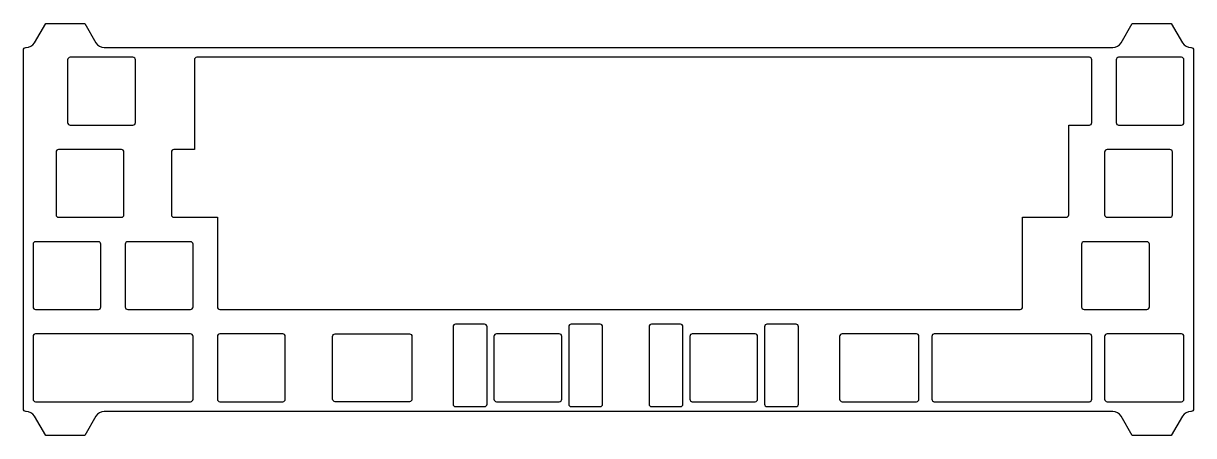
# Model space of a CAD drawing. Header units: millimetres. Extents: x -28 to 214, y 50 to 135.
import ezdxf

# ---------------------------------------------------------------- set-up
doc = ezdxf.new("R2010")
doc.units = ezdxf.units.MM
doc.layers.get('0').update_dxf_attribs({"linetype": 'CONTINUOUS'})

msp = doc.modelspace()

# ---------------------------------------------------------------- linework, layer by layer
for points in [[(208.92, 135.35), (211.23, 131.35, 0.267949), (212.96, 130.35), (213.02, 130.35, -0.414214), (213.53, 129.85), (213.53, 55.7, -0.414214), (213.02, 55.2), (212.96, 55.2, 0.267949), (211.23, 54.2), (208.92, 50.2), (200.85, 50.2), (198.54, 54.2, 0.267949), (196.8, 55.2), (-11.59, 55.2, 0.267949), (-13.32, 54.2), (-15.63, 50.2), (-23.7, 50.2), (-26.01, 54.2, 0.267949), (-27.75, 55.2), (-27.81, 55.2, -0.414214), (-28.31, 55.7), (-28.31, 129.85, -0.414214), (-27.81, 130.35), (-27.75, 130.35, 0.267949), (-26.01, 131.35), (-23.7, 135.35), (-15.63, 135.35), (-13.32, 131.35, 0.267949), (-11.59, 130.35), (196.8, 130.35, 0.267949), (198.54, 131.35), (200.85, 135.35)], [(-5.67, 128.35), (-18.67, 128.35, 0.414214), (-19.17, 127.85), (-19.17, 114.85, 0.414214), (-18.67, 114.35), (-5.67, 114.35, 0.414214), (-5.17, 114.85), (-5.17, 127.85, 0.414214)], [(12.29, 76.25), (177.69, 76.25, 0.414214), (178.19, 76.75), (178.19, 95.3), (187.21, 95.3, 0.414214), (187.71, 95.8), (187.71, 114.35), (191.98, 114.35, 0.414214), (192.48, 114.85), (192.48, 127.85, 0.414214), (191.98, 128.35), (7.52, 128.35, 0.414214), (7.02, 127.85), (7.02, 109.3), (2.76, 109.3, 0.414214), (2.26, 108.8), (2.26, 95.8, 0.414214), (2.76, 95.3), (11.79, 95.3), (11.79, 76.75, 0.414214)], [(197.53, 127.85), (197.53, 114.85, 0.414214), (198.03, 114.35), (211.03, 114.35, 0.414214), (211.53, 114.85), (211.53, 127.85, 0.414214), (211.03, 128.35), (198.03, 128.35, 0.414214)], [(-21.55, 108.8), (-21.55, 95.8, 0.414214), (-21.05, 95.3), (-8.05, 95.3, 0.414214), (-7.55, 95.8), (-7.55, 108.8, 0.414214), (-8.05, 109.3), (-21.05, 109.3, 0.414214)], [(208.64, 109.3), (195.64, 109.3, 0.414214), (195.14, 108.8), (195.14, 95.8, 0.414214), (195.64, 95.3), (208.64, 95.3, 0.414214), (209.14, 95.8), (209.14, 108.8, 0.414214)], [(-12.81, 90.25), (-25.81, 90.25, 0.414214), (-26.31, 89.75), (-26.31, 76.75, 0.414214), (-25.81, 76.25), (-12.81, 76.25, 0.414214), (-12.31, 76.75), (-12.31, 89.75, 0.414214)], [(6.24, 90.25), (-6.76, 90.25, 0.414214), (-7.26, 89.75), (-7.26, 76.75, 0.414214), (-6.76, 76.25), (6.24, 76.25, 0.414214), (6.74, 76.75), (6.74, 89.75, 0.414214)], [(203.88, 90.25), (190.88, 90.25, 0.414214), (190.38, 89.75), (190.38, 76.75, 0.414214), (190.88, 76.25), (203.88, 76.25, 0.414214), (204.38, 76.75), (204.38, 89.75, 0.414214)], [(61, 56.2), (67, 56.2, 0.414214), (67.5, 56.7), (67.5, 72.7, 0.414214), (67, 73.2), (61, 73.2, 0.414214), (60.5, 72.7), (60.5, 56.7, 0.414214)], [(84.88, 56.2), (90.88, 56.2, 0.414214), (91.38, 56.7), (91.38, 72.7, 0.414214), (90.88, 73.2), (84.88, 73.2, 0.414214), (84.38, 72.7), (84.38, 56.7, 0.414214)], [(101.48, 56.2), (107.48, 56.2, 0.414214), (107.98, 56.7), (107.98, 72.7, 0.414214), (107.48, 73.2), (101.48, 73.2, 0.414214), (100.98, 72.7), (100.98, 56.7, 0.414214)], [(124.86, 72.7), (124.86, 56.7, 0.414214), (125.36, 56.2), (131.36, 56.2, 0.414214), (131.86, 56.7), (131.86, 72.7, 0.414214), (131.36, 73.2), (125.36, 73.2, 0.414214)], [(6.24, 71.2), (-25.81, 71.2, 0.414214), (-26.31, 70.7), (-26.31, 57.7, 0.414214), (-25.81, 57.2), (6.24, 57.2, 0.414214), (6.74, 57.7), (6.74, 70.7, 0.414214)], [(25.29, 71.2), (12.29, 71.2, 0.414214), (11.79, 70.7), (11.79, 57.7, 0.414214), (12.29, 57.2), (25.29, 57.2, 0.414214), (25.79, 57.7), (25.79, 70.7, 0.414214)], [(51.48, 71.2, -0.414214), (51.98, 70.7), (51.98, 57.7, -0.414214), (51.48, 57.2), (36.1, 57.2, -0.414214), (35.6, 57.7), (35.6, 70.7, -0.414214), (36.1, 71.2)], [(82.44, 71.2), (69.44, 71.2, 0.414214), (68.94, 70.7), (68.94, 57.7, 0.414214), (69.44, 57.2), (82.44, 57.2, 0.414214), (82.94, 57.7), (82.94, 70.7, 0.414214)], [(122.92, 71.2), (109.92, 71.2, 0.414214), (109.42, 70.7), (109.42, 57.7, 0.414214), (109.92, 57.2), (122.92, 57.2, 0.414214), (123.42, 57.7), (123.42, 70.7, 0.414214)], [(156.26, 71.2), (140.88, 71.2, 0.414214), (140.38, 70.7), (140.38, 57.7, 0.414214), (140.88, 57.2), (156.26, 57.2, 0.414214), (156.76, 57.7), (156.76, 70.7, 0.414214)], [(191.98, 71.2), (159.93, 71.2, 0.414214), (159.43, 70.7), (159.43, 57.7, 0.414214), (159.93, 57.2), (191.98, 57.2, 0.414214), (192.48, 57.7), (192.48, 70.7, 0.414214)], [(211.03, 71.2), (195.64, 71.2, 0.414214), (195.14, 70.7), (195.14, 57.7, 0.414214), (195.64, 57.2), (211.03, 57.2, 0.414214), (211.53, 57.7), (211.53, 70.7, 0.414214)]]:
    msp.add_lwpolyline(points, format="xyb", close=True)

doc.saveas('drawing.dxf')
